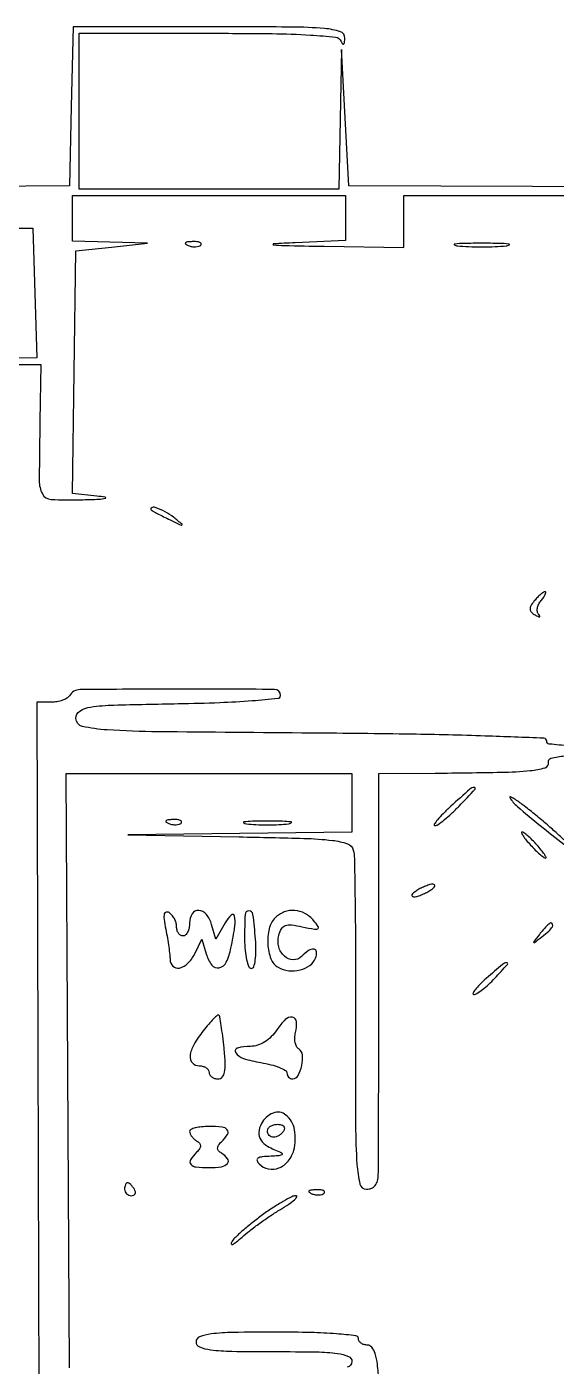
# Model space of a CAD drawing. Extents: x 29 to 450, y 25 to 639.
# Drawn here: x 215.9 to 297.5, y 432.8 to 639 of the extents above; entities that cross this region are included whole.
import ezdxf

# ---------------------------------------------------------------- set-up
doc = ezdxf.new("R2010")
doc.units = 0
doc.header["$MEASUREMENT"] = 0

msp = doc.modelspace()

# ---------------------------------------------------------------- linework, layer by layer
for points in [[(336.25, 614.243292), (265.5, 614.5), (264.945746, 625), (264.391492, 635.5), (264.195746, 624.75), (264, 614), (244, 614), (224, 614), (224, 626), (224, 638), (243.916667, 638, -0.002934), (253.725251, 637.942445, -0.012351), (259.608886, 637.727978, -0.01208), (263.484222, 637.396629, -0.27617), (264.337719, 636.75, 0.051902), (264.54862, 636.351958, 0.449116), (264.724694, 636.327933, 0.185333), (264.862835, 636.583427, 0.021021), (264.921053, 637.25, 0.340175), (264.224788, 638.244702, 0.055237), (261.753498, 638.730077, 0.019203), (256.733981, 638.956984, 0.001693), (244.030779, 639), (223.061558, 639), (222.780779, 626.75), (222.5, 614.5), (188.75, 614.236698, 0.002114)], [(164.563321, 587), (218.126642, 587), (217.965225, 578.25, 0.003211), (217.855028, 569.085285, 0.121914), (218.33597, 567.094396, 0.265821), (219.687672, 566.225118, 0.019696), (224.25, 566.168103, 0.003187), (227.05163, 566.261332, 0.045843), (228.038275, 566.391588, 0.817453), (228.034805, 566.544631, 0.018396), (226.728161, 566.72977), (222.956323, 567.123334), (223.228161, 585.811667), (223.5, 604.5), (229, 605.087003), (234.5, 605.674007), (228.75, 605.837003), (223, 606), (223, 609.5), (223, 613), (244, 613), (265, 613), (265, 609.542064), (265, 606.084129), (257.25, 605.743308, 0.00451), (253.899948, 605.565695, 0.912963), (253.89611, 605.433168, 0.024881), (255.581537, 605.314775, 0.000988), (261.75, 605.201244), (274, 605), (274, 609), (274, 613), (335.5, 613)], [(299.414474, 528.269751, -0.008219), (296.38271, 528.559483, -0.381859), (296, 528.987526, 0.402737), (295.554314, 529.4511, 0.001219), (286.506577, 529.78517, 0.004852), (275.198475, 530.065266, 0.001955), (259.75, 530.237526, -0.000784), (236.163241, 530.445275, -0.01299), (228.314059, 530.730746, -0.038931), (224.486809, 531.270697, -0.351718), (223.5, 532.5, -0.252462), (224.109254, 533.629719, -0.109975), (225.753174, 534.25328, -0.02934), (229.354548, 534.559463, -0.002167), (239.25, 534.775393, 0.005057), (245.639299, 534.951769, 0.010372), (250.639268, 535.244379, 0.004821), (254.613072, 535.598351, 0.385654), (255, 536.025393, 0.412178), (254.070004, 536.961878, 0.001934), (239.057704, 537.008208, 0.002249), (224.148154, 536.929496, 0.257325), (222.5, 536, -0.121471), (222.108264, 535.615971, -0.047941), (221.419912, 535.293676, -0.043786), (220.574965, 535.073808, -0.041759), (219.690983, 534.999749), (217.5, 534.999498), (217.638532, 481.749749), (217.777063, 428.5)], [(222.5, 432.5), (222.239912, 478.25), (221.979825, 524), (243.989912, 524), (266, 524), (266, 519.5), (266, 515), (248.75, 514.775221), (231.5, 514.550442), (248.63942, 514.252082, -0.002481), (258.605822, 514.02911, -0.021864), (263.001231, 513.716282, -0.053553), (265.320193, 513.193393, -0.255009), (266.20742, 512.226861, -0.056598), (266.378379, 510.921181, -0.000938), (266.49013, 503.590079, -0.002414), (266.563025, 495.051517, -0.0016), (266.568, 485.250003, 0.001368), (266.56865, 469.859033, 0.015936), (266.777015, 463.847434, 0.0413), (267.234054, 460.80421, 0.347889), (268.25, 460.000003, 0.100667), (268.997692, 460.152079, 0.123413), (269.564841, 460.58046, 0.104896), (269.923529, 461.287835, 0.058108), (270.063217, 462.25, 0.006278), (270.08907, 463.914286, 0.000119), (270.112793, 472.578125, 0.00029), (270.132202, 482.686555, 0.000194), (270.143211, 494.25), (270.159988, 524), (278.829994, 524.076692, 0.00222), (288.981158, 524.211555, 0.019512), (293.466232, 524.466326, 0.0484), (295.744274, 524.910316, 0.38757), (296.25, 525.75, -0.402987), (296.648726, 526.373767, -0.033337), (298.732637, 526.729827, -0.021073)], [(270.15745, 430.498637, 0.0143), (269.924453, 433.058108, 0.047185), (269.565576, 434.711968, 0.085057), (269.069264, 435.670701, 0.235041), (268.40745, 436, -0.06933), (267.869521, 436.074949, -0.085423), (267.413439, 436.29375, -0.100004), (267.108493, 436.618662, -0.139485), (267, 437, 0.380863), (266.60973, 437.438029, 0.008841), (263.625, 437.73, 0.013787), (259.686873, 437.935981, 0.006171), (254.5, 438, 0.003867), (247.699767, 437.947406, 0.025996), (244.333333, 437.72, 0.0595), (242.545446, 437.285717, 0.313079), (242, 436.5, 0.308488), (242.533206, 435.718019, 0.062466), (244.25, 435.28125, 0.027022), (247.489921, 435.053031, 0.004073), (254, 435, -0.003985), (260.579015, 434.947562, -0.027717), (263.788641, 434.718134, -0.066953), (265.465901, 434.271076, -0.302939), (266, 433.470448, -0.362261), (265.289114, 432.618033, -0.030801)]]:
    msp.add_lwpolyline(points, format="xyb")
msp.add_lwpolyline([(186.01692, 608), (216.867173, 608), (217.183587, 598.003643), (217.5, 588.007287), (136.5, 587.753643)])
for points in [[(240.8125, 605.316886, 0.051402), (241.359369, 605.160852, 0.05415), (241.916927, 605.123424, 0.060344), (242.402231, 605.202593, 0.126455), (242.729167, 605.395833, 0.296942), (242.77538, 605.614691, 0.208169), (242.592839, 605.799335, 0.077125), (242.112848, 605.910055, 0.028489), (241.416667, 605.921053, 0.018894), (240.670344, 605.862007, 0.168741), (240.37858, 605.720685, 0.470617), (240.395823, 605.538436, 0.054073)], [(282.25, 605.271532, 0.016375), (283.957332, 605.149287, 0.009683), (286, 605.109723, 0.009683), (288.042668, 605.149287, 0.016375), (289.75, 605.271532, 0.095407), (290.221145, 605.41442, 0.741699), (290.195312, 605.548567, 0.021699), (288.688407, 605.640349, 0.00436), (286, 605.663794, 0.00436), (283.311593, 605.640349, 0.021699), (281.804688, 605.548567, 0.741699), (281.778855, 605.41442, 0.095407)], [(235.083333, 564.635455, 0.052241), (235.36807, 564.43458, 0.005038), (236.111979, 564.02825, 0.006362), (237.01216, 563.562886, 0.004985), (238, 563.080288, 0.001053), (239.688401, 562.280547, 0.260205), (239.849775, 562.291678, 0.508695), (239.85537, 562.39989, 0.001461), (238.55887, 563.444834, 0.047554), (237.248584, 564.304069, 0.038854), (235.709106, 564.968987, 0.186537), (235.132133, 564.946594, 0.551243)], [(294.073886, 550.589028, 0.03892), (293.554932, 549.854248, 0.150137), (293.42416, 549.31771, 0.184594), (293.627488, 548.867315, 0.06466), (294.201442, 548.428702, 0.016746), (294.67047, 548.17859, 0.145908), (294.900785, 548.139852, 0.539115), (294.949252, 548.237981, 0.051532), (294.758676, 548.497665, -0.144798), (294.559537, 548.911524, -0.083091), (294.562285, 549.469816, -0.070874), (294.760494, 550.083858, -0.059816), (295.131121, 550.657991, 0.020857), (295.523818, 551.173471, 0.04512), (295.770845, 551.605785, 0.087861), (295.844982, 551.891735, 0.437369), (295.744889, 552, 0.152428), (295.482379, 551.918068, 0.024047), (295.047782, 551.585527, 0.024812), (294.558874, 551.129294, 0.019407)], [(281.234223, 518.970687, 0.011879), (280.038385, 517.82983, 0.024536), (279.171195, 516.872639, 0.035043), (278.68886, 516.19269, 0.585153), (278.797132, 516, 0.156282), (279.266151, 516.150269, 0.015203), (280.226682, 516.88125, 0.018115), (281.338707, 517.850967, 0.013362), (282.5, 519, 0.004011), (284.952143, 521.60093, 0.663019), (284.832193, 521.867377, 0.177488), (284.16767, 521.606209, 0.003082)], [(290.310471, 520.306664, 0.077526), (291.496908, 518.921622, 0.007208), (294.970464, 516.035329, 0.003792), (298.640148, 513.120111, 0.625047), (299, 513.295509, 0.206206), (298.875998, 513.5834, 0.003678), (297.618375, 514.755041, 0.008537), (296.099296, 516.102473, 0.005511), (294.296595, 517.613163, 0.006795), (292.537144, 519.015372, 0.016264), (291.185517, 519.994189, 0.036633), (290.423016, 520.431792, 0.749276)], [(237.8125, 516.316886, 0.051402), (238.359369, 516.160852, 0.05415), (238.916927, 516.123424, 0.060344), (239.402231, 516.202593, 0.126455), (239.729167, 516.395833, 0.296942), (239.77538, 516.614691, 0.208169), (239.592839, 516.799335, 0.077125), (239.112848, 516.910055, 0.028489), (238.416667, 516.921053, 0.018894), (237.670344, 516.862007, 0.168741), (237.37858, 516.720685, 0.470617), (237.395823, 516.538436, 0.054073)], [(249.75, 516.276604, 0.019375), (251.229765, 516.150935, 0.011494), (253, 516.110234, 0.011494), (254.770235, 516.150935, 0.019375), (256.25, 516.276604, 0.108536), (256.666199, 516.423685, 0.707215), (256.635938, 516.56145, 0.025693), (255.329566, 516.655793, 0.005179), (253, 516.679926, 0.005179), (250.670434, 516.655793, 0.025693), (249.364063, 516.56145, 0.707215), (249.333801, 516.423685, 0.108536)], [(293.5, 513, 0.012769), (294.229731, 512.233916, 0.017642), (294.92517, 511.5875, 0.014322), (295.525997, 511.096686, 0.165568), (295.809975, 511, 0.549874), (295.889734, 511.12573, 0.034935), (295.63142, 511.5875, 0.02599), (295.159597, 512.232121, 0.012939), (294.5, 513, 0.012769), (293.770269, 513.766084, 0.017642), (293.07483, 514.4125, 0.014322), (292.474003, 514.903314, 0.165568), (292.190025, 515, 0.549874), (292.110266, 514.87427, 0.034935), (292.36858, 514.4125, 0.02599), (292.840403, 513.767879, 0.012939)], [(276, 506, 0.027796), (275.485814, 505.625641, 0.102785), (275.234375, 505.315379, 0.335455), (275.267727, 505.122372, 0.190341), (275.5, 505.030626, 0.067616), (275.987337, 505.096832, 0.024967), (276.646875, 505.315379, 0.024204), (277.352293, 505.628962, 0.026766), (278, 506, 0.027796), (278.514186, 506.374359, 0.102785), (278.765625, 506.684621, 0.335455), (278.732273, 506.877628, 0.190341), (278.5, 506.969374, 0.067616), (278.012663, 506.903168, 0.024967), (277.353125, 506.684621, 0.024204), (276.647707, 506.371038, 0.026766)], [(237.343902, 500.030491, -0.007178), (237.59506, 498.673701, -0.007169), (237.807271, 497.309738, -0.007046), (237.958642, 496.113941, -0.027963), (238, 495.375, 0.205359), (238.443882, 494.339831, 0.25199), (239.444637, 494.066178, 0.14053), (240.749972, 494.789507, 0.083113), (241.791993, 496.25), (242.889616, 498.5), (243.561439, 496.25, 0.087711), (244.429635, 494.52005, 0.297386), (245.559128, 494.104458, 0.227766), (246.655799, 494.979443, 0.063103), (247.375, 497.125, 0.010821), (247.982564, 500.546222, 0.0952), (247.927927, 502.075394, 0.590056), (247.420925, 502.220692, 0.06514), (246.485895, 501), (245.04266, 498.5), (244.404699, 500.75, 0.100081), (243.597631, 502.316316, 0.208499), (242.406035, 502.943361, 0.280483), (241.403554, 502.429564, 0.138441), (241, 501, -0.048028), (240.926307, 500.234582, -0.068025), (240.70625, 499.5875, -0.088204), (240.381882, 499.151477, -0.191087), (240, 499, -0.142666), (239.61866, 499.111069, -0.09965), (239.29375, 499.423289, -0.08433), (239.074854, 499.890182, -0.067639), (239, 500.440983, 0.070492), (238.914395, 501.045161, 0.052749), (238.660396, 501.668564, 0.053356), (238.286286, 502.216675, 0.078083), (237.843902, 502.596474, 0.196707), (237.380991, 502.673612, 0.297056), (237.105713, 502.389697, 0.083012), (237.083586, 501.564272, 0.014639)], [(249.479098, 498.500204, 0.021097), (249.559927, 496.775536, 0.033911), (249.789727, 495.322163, 0.037234), (250.114715, 494.268006, 0.308546), (250.507206, 494.000204, 0.322568), (250.888449, 494.274604, 0.044922), (251.126695, 495.278145, 0.03627), (251.228796, 496.717834, 0.019417), (251.156512, 498.5, 0.011195), (250.766678, 502.317901, 0.378268), (250.133586, 502.876972, 0.402351), (249.548048, 502.314912, 0.011359)], [(254.2, 501.8, 0.138386), (253.261863, 500.124301, 0.073456), (253.049464, 497.736005, 0.075729), (253.529609, 495.473526, 0.176887), (254.642033, 494.180452, 0.099007), (256.266575, 493.654987, 0.089478), (258.030886, 493.766319, 0.097051), (259.527377, 494.461711, 0.144977), (260.39944, 495.598542, 0.104217), (260.550243, 496.540648, 0.367657), (260.162205, 496.954186, 0.180481), (259.329996, 496.746511, 0.045964), (258.242382, 495.842382, -0.204869), (256.95302, 495.325522, -0.182861), (255.608581, 495.869725, -0.142829), (254.734231, 497.326018, -0.128894), (254.73318, 499.087682, -0.067663), (255.149011, 500.096723, -0.174889), (255.743222, 500.595702, -0.118714), (256.685606, 500.705422, -0.023952), (258.360327, 500.420859, 0.006884), (260.226443, 500.037844, 0.173248), (260.734286, 500.116895, 0.443998), (260.811472, 500.435645, 0.023655), (260.107936, 501.369945, 0.094614), (258.774049, 502.469518, 0.107429), (257.187066, 502.937399, 0.110456), (255.583667, 502.699405, 0.104888)], [(294.872445, 499.25, 0.001576), (293.99236, 498.120493, 0.377591), (294, 498, 0.377591), (294.120493, 497.99236, 0.001576), (295.25, 498.872445, 0.017685), (296.306759, 499.76332, 0.065617), (296.869516, 500.426111, 0.241985), (296.90695, 500.806605, 0.307699), (296.622445, 501, 0.184603), (296.410139, 500.91885, 0.013803), (295.952641, 500.485937, 0.017649), (295.425681, 499.920402, 0.012436)], [(286.694236, 492.468399, 0.01465), (285.677846, 491.519979, 0.03214), (284.971592, 490.725092, 0.059762), (284.648008, 490.188664, 0.54442), (284.769922, 490, 0.144863), (285.245735, 490.14081, 0.020808), (286.082356, 490.734375, 0.022182), (287.036167, 491.542705, 0.017308), (288, 492.5, 0.005622), (289.948028, 494.620874, 0.657562), (289.830519, 494.875986, 0.172093), (289.193081, 494.632375, 0.003908)], [(243.114004, 484.417804, 0.036153), (241.650366, 482.251751, 0.102638), (241.084392, 480.528926, 0.220199), (241.4398, 479.458709, 0.207056), (242.5, 479, -0.064853), (243.073457, 478.925306, -0.082425), (243.559375, 478.70625, -0.098894), (243.884432, 478.381354, -0.148195), (244, 478, 0.138843), (244.107974, 477.618662, 0.100068), (244.411461, 477.29375, 0.085644), (244.865372, 477.074969, 0.069679), (245.400717, 477, 0.211646), (246.035407, 477.281258, 0.1377), (246.399093, 478.010092, 0.060181), (246.493547, 479.377815, 0.01295), (246.310129, 481.75, 0.005132), (246.100454, 483.592199, 0.007717), (245.876369, 485.193595, 0.003697), (245.656177, 486.542118, 0.152163), (245.523416, 486.802662, 0.399373), (245.318411, 486.810373, 0.014486), (244.693796, 486.226958, 0.019483), (243.945857, 485.426607, 0.011521)], [(254.428922, 484.531865, -0.051526), (253.585987, 483.495858, -0.056422), (252.572317, 482.68929, -0.060484), (251.475062, 482.174651, -0.079602), (250.38499, 482, 0.063122), (248.396974, 481.748021, 0.51181), (248.114435, 481.025026, 0.177311), (249.289904, 480.138346, 0.03199), (252, 479.5, -0.020833), (253.532678, 479.174879, -0.031813), (254.825, 478.754789, -0.032949), (255.768851, 478.306089, -0.271692), (256, 477.912102, 0.095815), (256.067332, 477.563965, 0.097129), (256.25949, 477.26793, 0.098666), (256.546283, 477.069737, 0.102357), (256.883369, 477, 0.276757), (257.721687, 477.50251, 0.072789), (258.274166, 479.037541, 0.070591), (258.373131, 480.707001, 0.23823), (257.819002, 481.611863, -0.137668), (257.475179, 481.985696, -0.068254), (257.262416, 482.599453, -0.059781), (257.204173, 483.344874, -0.053635), (257.319002, 484.111863, 0.080188), (257.480906, 485.797681, 0.354354), (256.851563, 486.479518, 0.233903), (255.729041, 486.113459, 0.054048)], [(252.056197, 470.105005, 0.102341), (251.65564, 468.749993, 0.170104), (251.951164, 467.609434, 0.11871), (253.023748, 466.622233, 0.03829), (255, 465.71322, -0.171484), (255.257404, 465.498936, -0.451181), (255.192813, 465.297831, -0.079109), (254.600686, 465.143819, -0.017456), (253.55, 465.078947, 0.018078), (252.176708, 464.992442, 0.116625), (251.524267, 464.768045, 0.339487), (251.391267, 464.406806, 0.121497), (251.69378, 463.90622, 0.148102), (253.129372, 463.138035, 0.143679), (254.768973, 463.282926, 0.128802), (256.202382, 464.327474, 0.109162), (257.049156, 466.005251, 0.106676), (257.167214, 469.161295, 0.178913), (255.843455, 471.424545, 0.275651), (253.85182, 471.724606, 0.174487)], [(241, 468.89235, 0.111381), (241.077841, 468.547249, 0.050268), (241.319345, 468.148123, 0.046325), (241.671246, 467.760541, 0.046898), (242.087132, 467.446149, -0.075363), (242.526767, 467.072821, -0.181024), (242.674265, 466.678773, -0.150038), (242.536977, 466.231562, -0.047458), (242.087132, 465.687132, 0.050107), (241.15443, 464.546088, 0.327941), (241.188285, 463.850618, 0.201027), (241.974858, 463.429441, 0.023715), (244, 463.333333, 0.036464), (245.910992, 463.472883, 0.180395), (246.840244, 463.983848, 0.357323), (246.858101, 464.70561, 0.089133), (245.912868, 465.553851, -0.075363), (245.473233, 465.927179, -0.181024), (245.325735, 466.321227, -0.150038), (245.463023, 466.768438, -0.047458), (245.912868, 467.312868, 0.050107), (246.84557, 468.453912, 0.327941), (246.811715, 469.149382, 0.201027), (246.025142, 469.570559, 0.023715), (244, 469.666667, 0.024374), (242.850332, 469.610589, 0.038798), (241.88125, 469.439211, 0.045787), (241.190943, 469.191833, 0.291668)], [(255.5, 469, -0.06081), (255.193797, 468.617485, -0.051032), (254.7871, 468.29375, -0.053229), (254.346558, 468.073302, -0.089642), (253.940983, 468, -0.105429), (253.581949, 468.076556, -0.099231), (253.276414, 468.29375, -0.096318), (253.071618, 468.618268, -0.092995), (253, 469, -0.153634), (253.120018, 469.381379, -0.097988), (253.457961, 469.70625, -0.080552), (253.962904, 469.925455, -0.062283), (254.559017, 470, -0.066118), (255.110654, 469.926733, -0.138808), (255.478525, 469.70625, -0.191142), (255.607943, 469.379648, -0.139169)], [(231, 460, 0.105053), (231.081062, 459.618444, 0.099167), (231.311086, 459.29375, 0.09642), (231.654762, 459.076123, 0.093332), (232.059017, 459, 0.108972), (232.413961, 459.078288, 0.182303), (232.6254, 459.29375, 0.161196), (232.656512, 459.6179, 0.082592), (232.5, 460, 0.029505), (232.231006, 460.382774, 0.035638), (231.933975, 460.70625, 0.038439), (231.65171, 460.934461, 0.151918), (231.440983, 461, 0.210953), (231.272352, 460.92554, 0.081139), (231.129539, 460.70625, 0.061769), (231.032345, 460.382849, 0.042167)], [(252.249877, 456.06605, 0.011265), (250.643457, 454.846259, 0.012892), (249.165853, 453.607358, 0.012075), (247.970058, 452.498524, 0.068769), (247.438588, 451.81605, 0.252926), (247.431642, 451.575452, 0.413898), (247.609374, 451.516685, 0.05244), (248.203479, 451.897746, 0.012985), (249.08875, 452.645005, -0.017494), (250.261224, 453.61673, -0.008534), (251.81982, 454.777159, -0.008454), (253.48383, 455.930331, -0.012107), (255, 456.891267, 0.013031), (256.270433, 457.699752, 0.031809), (257.148761, 458.376378, 0.080584), (257.506533, 458.809885, 0.578071), (257.400038, 458.996262, 0.117496), (256.759873, 458.84602, 0.013211), (255.433444, 458.137054, 0.015446), (253.881307, 457.189336, 0.011964)], [(259.8125, 459.316886, 0.051402), (260.359369, 459.160852, 0.05415), (260.916927, 459.123424, 0.060344), (261.402231, 459.202593, 0.126455), (261.729167, 459.395833, 0.296942), (261.77538, 459.614691, 0.208169), (261.592839, 459.799335, 0.077125), (261.112848, 459.910055, 0.028489), (260.416667, 459.921053, 0.018894), (259.670344, 459.862007, 0.168741), (259.37858, 459.720685, 0.470617), (259.395823, 459.538436, 0.054073)]]:
    msp.add_lwpolyline(points, format="xyb", close=True)

doc.saveas('drawing.dxf')
